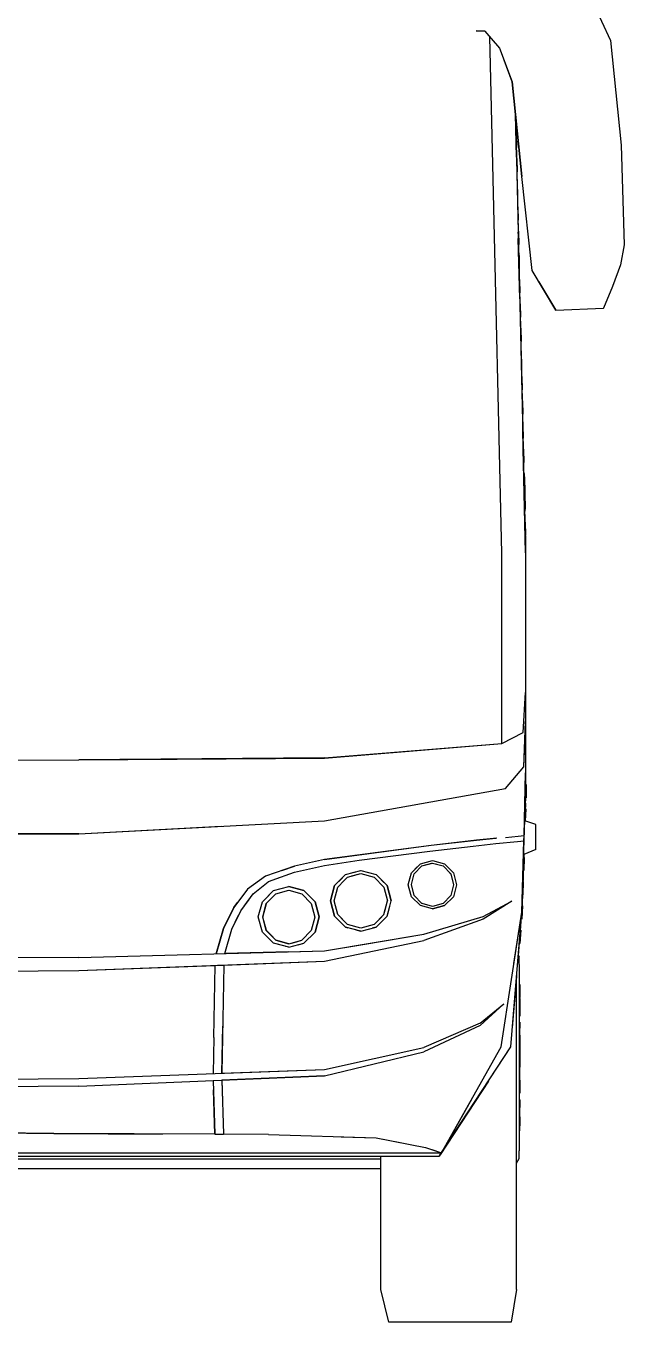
# Model space of a CAD drawing. Header units: millimetres. Extents: x 35403 to 155690, y 202798 to 276657.
# Drawn here: x 92637 to 93796, y 211573 to 214088 of the extents above; entities that cross this region are included whole.
import ezdxf

# ---------------------------------------------------------------- set-up
doc = ezdxf.new("R2010")
doc.units = ezdxf.units.MM

# ---------------------------------------------------------------- blocks, each defined once
blk = doc.blocks.new('A$C615F10F8')
for p, q in [((2815.9, 2561.8), (2850.6, 2487)), ((2590.2, 2505.4), (2607.1, 2505.1)), ((2607.1, 2505.2), (2590.2, 2505.4)), ((2616.5, 2494.2), (2607.1, 2505.2)), ((2607.1, 2505.1), (2635.4, 2472.1)), ((2622.3, 2246.4), (2616.6, 2494.1)), ((2622.4, 2246.4), (2616.6, 2494.1)), ((2635.4, 2472.1), (2659.6, 2406.7)), ((2850.6, 2487), (2871.5, 2283.7)), ((2659.6, 2406.7), (2644.1, 2448.5)), ((2659.6, 2406.7), (2678.9, 2222.7)), ((2678.9, 2222.7), (2659.6, 2406.7)), ((2666.1, 2344.4), (2668.1, 2260.6)), ((2668.1, 2260.7), (2666.1, 2344.2)), ((2666.4, 2341.7), (2684, 1577.9)), ((2666.8, 2337.6), (2667.1, 2326.3)), ((2667.6, 2305.1), (2668.2, 2279.3)), ((2871.5, 2283.7), (2876.8, 2090.5)), ((2640, 1492), (2622.3, 2246.4)), ((2640, 1492), (2622.4, 2246.4)), ((2668.1, 2260.6), (2668.1, 2260.7)), ((2668.1, 2260.6), (2668.1, 2259.3)), ((2668.1, 2260.6), (2686, 1492)), ((2668.1, 2260.6), (2686, 1492.1)), ((2668.7, 2258.1), (2669.3, 2232.3)), ((2698.4, 2040.5), (2678.9, 2222.7)), ((2669.8, 2211), (2670.4, 2185.2)), ((2670.9, 2164), (2671.5, 2138.2)), ((2670.8, 2142.6), (2670.9, 2141.1)), ((2671.5, 2112.6), (2671.5, 2114.8)), ((2671.5, 2113.7), (2672.4, 2075.5)), ((2672, 2116.9), (2672.6, 2091.2)), ((2674.5, 1985.9), (2671.8, 2102.8)), ((2876.8, 2090.5), (2869.8, 2051.5)), ((2672.4, 2075.5), (2673.6, 2024.9)), ((2673.1, 2069.9), (2673.7, 2044.1)), ((2744.5, 1963.4), (2698.4, 2040.5)), ((2869.8, 2051.5), (2854.2, 2009.2)), ((2674.2, 2022.9), (2674.8, 1997.1)), ((2711.4, 2018.8), (2744.5, 1963.3)), ((2854.2, 2009.2), (2837.1, 1967.7)), ((2674.5, 1985.9), (2675.9, 1927.8)), ((2675.3, 1975.8), (2675.9, 1950)), ((2744.5, 1963.3), (2837.1, 1967.6)), ((2837.1, 1967.6), (2837.4, 1968.3)), ((2675.9, 1928.8), (2675.9, 1927.8)), ((2675.9, 1927.8), (2677.2, 1870.9)), ((2676.4, 1928.8), (2677, 1903)), ((2677.2, 1870.9), (2680.4, 1733.4)), ((2677.5, 1881.8), (2678.1, 1856)), ((2678.6, 1834.7), (2679.2, 1809)), ((2679.7, 1787.7), (2680.3, 1761.9)), ((2680.8, 1740.7), (2681.4, 1714.9)), ((2681.3, 1694.2), (2680.4, 1733.4)), ((2680.4, 1733.4), (2681.5, 1685.5)), ((2686, 1492.9), (2681.3, 1694.2)), ((2681.9, 1693.6), (2682.5, 1667.8)), ((2682.1, 1662.5), (2682, 1663.7)), ((2683, 1646.6), (2683.6, 1620.8)), ((2683.5, 1640.4), (2685, 1577.7)), ((2684.1, 1599.5), (2684.7, 1573.7)), ((2684, 1577.9), (2684.1, 1575.9)), ((2684.3, 1566.8), (2684.3, 1566.7)), ((2684.3, 1566.7), (2684.5, 1556.2)), ((2684.5, 1559.1), (2684.5, 1558.3)), ((2684.5, 1556.2), (2684.8, 1546.2)), ((2684.8, 1546.2), (2685.7, 1506.2)), ((2685.2, 1552.5), (2685.8, 1526.8)), ((2640, 1122.6), (2640, 1492)), ((2640, 1122.6), (2640, 1492)), ((2685.9, 1499.4), (2685.7, 1506.2)), ((2686, 1492.9), (2685.9, 1499.4)), ((2686, 1492.9), (2686, 1492.1)), ((2686, 1492.1), (2686, 1492.1)), ((2686, 1492.1), (2686, 1492)), ((2686, 1492), (2686, 1492)), ((2686, 1492), (2686, 1492)), ((2686, 1492), (2686, 1221.5)), ((2681.3, 1144.3), (2686, 1221.5)), ((2686, 1221.5), (2686, 1165.2)), ((2682.2, 1077.4), (2686, 1165.2)), ((2686, 1165.2), (2686, 1015.5)), ((2640, 1122.6), (2681.3, 1144.3)), ((2682.3, 1077.4), (2684.9, 1138.6)), ((2296, 1094.5), (2640, 1122.6)), ((2296, 1094.6), (2640, 1122.6)), ((1438.4, 1090.4), (1819.6, 1090.8)), ((2296, 1094.6), (1819.6, 1090.8)), ((1819.6, 1090.8), (2296, 1094.5)), ((2646.9, 1035.4), (2682.2, 1077.4)), ((2646.9, 1035.4), (2682.3, 1077.4)), ((2682.8, 944), (2686, 1066)), ((2296, 972.5), (2646.9, 1035.4)), ((2296, 972.6), (2646.9, 1035.4)), ((2686.7, 1042.9), (2686.7, 1017.1)), ((2678.9, 795.6), (2686, 1015.4)), ((2678.9, 795.6), (2686, 1015.3)), ((2686, 1015.5), (2684.2, 997.2)), ((2684.5, 972.5), (2685.1, 1006.3)), ((2684.6, 972.4), (2685.8, 1007.1)), ((2685.8, 1007.1), (2684.7, 974.3)), ((2685.1, 1006.4), (2685.1, 1006.3)), ((2685.8, 1007.1), (2686, 1015.3)), ((2685.8, 1007.1), (2685.8, 1007.4)), ((2685.8, 1007.4), (2685.8, 1007.4)), ((2686, 1015.5), (2686, 1015.5)), ((2686, 1015.5), (2686, 1015.4)), ((2686, 1015.5), (2686, 1015.5)), ((2684.8, 987.1), (2684.6, 976)), ((2684.8, 987.1), (2684.9, 995.5)), ((2686.1, 995.8), (2685.3, 972.2)), ((1819.6, 947.5), (2296, 972.5)), ((1819.6, 947.5), (2095.6, 962)), ((2296, 972.6), (2295.9, 972.5)), ((2684.6, 972.4), (2683.6, 972.8)), ((2684.7, 972.5), (2684.6, 972.4)), ((2705.5, 965.3), (2684.6, 972.4)), ((2684.8, 977.7), (2684.8, 977.6)), ((2705.5, 916.7), (2705.5, 965.3)), ((1438.4, 947.1), (1819.6, 947.5)), ((1819.6, 947.5), (1438.4, 947.1)), ((2502.6, 925.1), (2590.7, 935.1)), ((2590.7, 935), (2502.6, 925)), ((2630.1, 939.1), (2590.7, 935)), ((2590.7, 935.1), (2628.1, 938.9)), ((2628.2, 928.4), (2670.5, 932.5)), ((2628.2, 928.4), (2670.5, 932.5)), ((2646.7, 940.6), (2671.5, 943)), ((2670.5, 932.5), (2682.5, 933.6)), ((2670.5, 932.5), (2670.5, 932.5)), ((2671.5, 943), (2682.8, 944)), ((2676.9, 933.1), (2682.5, 933.6)), ((2678.9, 795.6), (2682.5, 933.6)), ((2682.5, 933.6), (2682.8, 944)), ((2682.6, 907.8), (2682.6, 934)), ((2502.6, 925), (2295.9, 897.3)), ((2296, 897.3), (2502.6, 925.1)), ((2363.1, 896), (2500, 913.8)), ((2363.1, 896), (2500, 913.8)), ((2500, 913.8), (2584.4, 923.7)), ((2500, 913.8), (2584.4, 923.7)), ((2584.4, 923.7), (2628.2, 928.4)), ((2584.4, 923.7), (2628.2, 928.4)), ((2682.6, 907.8), (2680, 827.9)), ((2682.6, 908.3), (2681.1, 865)), ((2681.2, 865), (2682.6, 908.2)), ((2705.5, 916.7), (2682.6, 907.4)), ((2682.6, 907.4), (2682.6, 907.8)), ((2238, 884.7), (2181.3, 865.4)), ((2213.6, 876.4), (2238, 884.7)), ((2296, 897.3), (2238, 884.7)), ((2238, 873.2), (2295.9, 886.1)), ((2296, 886.1), (2295.8, 886.1)), ((2295.9, 886.1), (2363.1, 896)), ((2296, 886.1), (2363.1, 896)), ((2464.7, 872), (2481.9, 889.2)), ((2469.9, 869.8), (2484.9, 885.2)), ((2469.9, 869.8), (2484.9, 885.2)), ((2469.9, 869.8), (2484.9, 885.1)), ((2471.3, 878.6), (2481.9, 889.2)), ((2481.9, 889.2), (2505.3, 895.5)), ((2481.9, 889.2), (2505.3, 895.4)), ((2484.9, 885.2), (2505.3, 890.8)), ((2484.9, 885.2), (2504, 890.4)), ((2504, 890.4), (2505.3, 890.7)), ((2505.3, 895.5), (2528.7, 889.2)), ((2505.3, 895.4), (2528.7, 889.2)), ((2505.3, 890.8), (2514, 888.3)), ((2505.3, 890.7), (2525.8, 885)), ((2525.8, 885), (2540.8, 869.6)), ((2525.8, 885), (2540.8, 869.6)), ((2528.7, 889.2), (2545.8, 872)), ((2528.7, 889.2), (2545.8, 872)), ((2683, 901.7), (2682.2, 876)), ((2181.3, 865.4), (2146.9, 840.2)), ((2209.8, 862.8), (2186.5, 854.2)), ((2194.8, 857.2), (2238, 873.2)), ((2315.4, 846.9), (2330.8, 862.3)), ((2337, 868.5), (2315.5, 846.9)), ((2321.9, 843.8), (2334.4, 856.7)), ((2334.4, 856.7), (2340.7, 863.3)), ((2337, 868.5), (2366.5, 876.4)), ((2340.7, 863.3), (2366.4, 870.4)), ((2349.2, 865.6), (2366.4, 870.4)), ((2350.6, 872.1), (2366.5, 876.4)), ((2366.4, 870.4), (2392.1, 863.3)), ((2366.5, 876.4), (2396, 868.5)), ((2392.1, 863.3), (2411, 843.8)), ((2396, 868.5), (2417.6, 846.9)), ((2417.6, 846.9), (2406.1, 858.4)), ((2458.5, 848.6), (2464.7, 872)), ((2458.5, 848.6), (2462.9, 865.3)), ((2464.5, 848.8), (2469.9, 869.8)), ((2464.5, 848.8), (2469.9, 869.8)), ((2464.5, 848.8), (2469.9, 869.8)), ((2539.3, 871.2), (2540.8, 869.6)), ((2540.8, 869.6), (2546.3, 848.6)), ((2540.8, 869.6), (2546.3, 848.6)), ((2540.8, 869.6), (2546.3, 848.6)), ((2545.8, 872), (2545.8, 872)), ((2545.8, 872), (2552.1, 848.6)), ((2681.2, 865), (2678.9, 795.6)), ((2680.5, 855.6), (2681.2, 865)), ((2681.1, 864), (2681.1, 865)), ((2146.9, 840.2), (2119.9, 804.3)), ((2140.5, 807.3), (2157.7, 831.1)), ((2157.7, 831.1), (2186.5, 854.2)), ((2175.5, 815.7), (2197.1, 837.3)), ((2180, 820.2), (2197.1, 837.2)), ((2183.2, 812.1), (2201.6, 831.1)), ((2197.1, 837.2), (2226.6, 845.1)), ((2197.1, 837.3), (2226.6, 845.1)), ((2201.6, 831.1), (2226.8, 838.1)), ((2215.3, 834.9), (2226.8, 838.1)), ((2226.6, 845.1), (2256.1, 837.2)), ((2256.1, 837.3), (2226.6, 845.1)), ((2226.8, 838.1), (2244.8, 833.1)), ((2226.8, 838.1), (2251.9, 831.1)), ((2226.8, 838.1), (2226.8, 838.1)), ((2251.9, 831.1), (2270.3, 812.1)), ((2251.9, 831.1), (2251.9, 831.1)), ((2251.9, 831.1), (2269.4, 813)), ((2256.1, 837.3), (2277.7, 815.7)), ((2256.1, 837.2), (2277.6, 815.7)), ((2307.5, 817.4), (2315.4, 846.9)), ((2315.5, 846.9), (2307.6, 817.4)), ((2315, 817.3), (2321.9, 843.8)), ((2315, 817.3), (2321.9, 843.8)), ((2411, 843.8), (2417.9, 817.2)), ((2411, 843.8), (2411, 843.8)), ((2411, 843.8), (2417.9, 817.2)), ((2417.6, 846.9), (2425.5, 817.4)), ((2425.5, 817.4), (2417.6, 846.9)), ((2464.7, 825.2), (2458.5, 848.6)), ((2463.5, 829.7), (2458.5, 848.6)), ((2470, 827.8), (2464.5, 848.8)), ((2470, 827.8), (2464.5, 848.8)), ((2546.3, 848.6), (2540.8, 827.6)), ((2546.3, 848.6), (2540.9, 827.6)), ((2546.3, 848.6), (2540.9, 827.6)), ((2552.1, 848.6), (2545.8, 825.2)), ((2552.1, 848.6), (2545.8, 825.2)), ((2552.1, 848.6), (2552.1, 848.6)), ((2680.1, 832.3), (2680.1, 833.3)), ((2680.1, 832.2), (2680.1, 832.3)), ((2680.1, 832.2), (2680.1, 832.2)), ((2681.5, 854.7), (2680.7, 828.9)), ((2119.9, 804.3), (2127.4, 814.3)), ((2133.6, 797.8), (2149.9, 820.3)), ((2167.6, 786.2), (2175.5, 815.7)), ((2176.5, 786.1), (2183.2, 812.1)), ((2176.5, 786), (2183.3, 812.1)), ((2270.3, 812.1), (2277, 786)), ((2277.6, 815.7), (2285.6, 786.2)), ((2285.6, 786.2), (2277.7, 815.7)), ((2315.4, 787.9), (2307.5, 817.4)), ((2307.6, 817.4), (2315.5, 787.9)), ((2321.9, 790.7), (2315, 817.3)), ((2321.9, 790.7), (2315, 817.3)), ((2411.1, 790.6), (2417.9, 817.2)), ((2414.7, 804.7), (2417.9, 817.2)), ((2417.6, 787.9), (2422.7, 807)), ((2422.7, 807), (2425.5, 817.4)), ((2425.5, 817.4), (2425.5, 817.4)), ((2464.7, 825.2), (2464.7, 825.2)), ((2481.9, 808.1), (2464.7, 825.2)), ((2470.2, 827.5), (2470, 827.8)), ((2485, 812.3), (2470, 827.8)), ((2485, 812.3), (2470, 827.8)), ((2505.3, 801.8), (2481.9, 808.1)), ((2505.3, 801.8), (2481.9, 808.1)), ((2485.1, 812.3), (2485, 812.4)), ((2485.1, 812.3), (2485, 812.3)), ((2505.5, 806.7), (2485.1, 812.3)), ((2528.7, 808.1), (2505.3, 801.8)), ((2505.3, 801.8), (2528.7, 808.1)), ((2525.9, 812.2), (2505.5, 806.7)), ((2525.9, 812.2), (2540.9, 827.6)), ((2525.9, 812.2), (2540.8, 827.6)), ((2525.9, 812.2), (2525.9, 812.2)), ((2528.7, 808.1), (2545.8, 825.2)), ((2545.8, 825.2), (2528.7, 808.1)), ((2603.6, 786.9), (2659, 816.7)), ((2659, 816.7), (2603.6, 781.9)), ((2680, 807.7), (2678.5, 781.9)), ((2680, 827.5), (2679.9, 827.1)), ((2680, 827.9), (2680, 827.5)), ((2680, 827.6), (2680, 827.9)), ((2119.9, 804.3), (2100.3, 764)), ((2100.3, 764), (2119.9, 804.3)), ((2116.5, 762.3), (2133.6, 797.8)), ((2116.6, 762.3), (2129.5, 789.3)), ((2175.5, 756.7), (2167.6, 786.2)), ((2183.2, 760), (2176.5, 786.1)), ((2176.5, 786.1), (2176.5, 786.1)), ((2183.3, 760), (2176.5, 786)), ((2277, 786), (2270.3, 760)), ((2277, 786), (2277, 786)), ((2285.6, 786.2), (2277.6, 756.7)), ((2277.7, 756.7), (2285.6, 786.2)), ((2337, 766.4), (2315.4, 787.9)), ((2337, 766.3), (2315.5, 787.9)), ((2340.7, 771.2), (2321.9, 790.7)), ((2340.8, 771.2), (2328.6, 783.8)), ((2411.1, 790.6), (2392.2, 771.2)), ((2392.2, 771.2), (2403.7, 783.1)), ((2417.6, 787.9), (2396, 766.4)), ((2396, 766.3), (2417.6, 787.9)), ((2411, 790.7), (2403.7, 783.1)), ((2411, 790.7), (2414.7, 804.7)), ((2417.6, 787.9), (2420, 796.7)), ((2488.8, 752.8), (2603.6, 786.9)), ((2603.6, 781.9), (2488.8, 740.7)), ((2638.4, 534.4), (2678.9, 795.6)), ((2657.5, 534.4), (2678.9, 795.6)), ((2663.4, 695.7), (2678.9, 795.6)), ((2675.9, 759.1), (2678.9, 795.6)), ((2678.9, 795.6), (2678.9, 795.6)), ((2085.8, 714.6), (2100.3, 764)), ((2100.3, 764), (2085.8, 714.6)), ((2102.6, 715.1), (2116.5, 762.3)), ((2102.6, 715.1), (2116.6, 762.3)), ((2192.3, 739.9), (2175.5, 756.7)), ((2177.6, 754.6), (2175.5, 756.7)), ((2201.7, 741), (2183.2, 760)), ((2201.6, 740.9), (2183.3, 760)), ((2185.2, 758), (2183.3, 760)), ((2270.3, 760), (2251.9, 740.9)), ((2277.6, 756.7), (2256.1, 735.1)), ((2256.1, 735.1), (2277.7, 756.7)), ((2366.5, 758.4), (2337, 766.4)), ((2337, 766.3), (2341.5, 765.2)), ((2366.5, 764.1), (2340.7, 771.2)), ((2366.5, 764.1), (2340.8, 771.2)), ((2356.9, 761), (2366.5, 758.4)), ((2392.2, 771.2), (2366.5, 764.1)), ((2366.5, 758.4), (2396, 766.3)), ((2396, 766.4), (2388.5, 764.3)), ((2676.7, 760.6), (2674.6, 734.8)), ((2197.1, 735.1), (2183.9, 748.4)), ((2201.7, 740.9), (2191, 752)), ((2211.7, 731.2), (2197.1, 735.1)), ((2201.6, 740.9), (2226.8, 734)), ((2226.8, 733.9), (2201.7, 741)), ((2226.8, 734), (2201.7, 740.9)), ((2226.6, 727.2), (2202.4, 733.7)), ((2226.6, 727.2), (2256.1, 735.1)), ((2226.8, 733.9), (2251.9, 741)), ((2226.8, 734), (2237.2, 736.8)), ((2237.2, 736.8), (2251.9, 740.9)), ((2245.1, 732.2), (2256.1, 735.1)), ((2296, 720.4), (2488.8, 752.8)), ((2296, 700.1), (2488.8, 740.7)), ((2296, 720.4), (2370.4, 732.9)), ((2370.4, 732.9), (2488.8, 752.8)), ((2672, 711.3), (2674.1, 736.4)), ((2674.1, 736.4), (2674.1, 736.7)), ((1819.6, 707.4), (1438.4, 705.6)), ((1819.6, 707.4), (2296, 720.4)), ((2226.3, 718.5), (2102.6, 715.1)), ((2226.6, 727.2), (2220.4, 728.9)), ((2226.3, 718.5), (2296, 720.4)), ((2672, 711.4), (2673.4, 708.8)), ((2673.4, 693.9), (2673.4, 708.8)), ((1438.4, 679), (1819.6, 682.2)), ((1819.6, 682.2), (2296, 700.1)), ((1819.6, 682.2), (2084.3, 692.1)), ((2081.5, 552.2), (2084.3, 692.1)), ((2088.8, 692.3), (2101, 692.8)), ((2101, 692.8), (2096.9, 482.9)), ((2101, 692.8), (2296, 700.1)), ((2673.4, 693.9), (2673.4, 651.5)), ((2660.6, 571.5), (2668.7, 670.7)), ((2668.4, 513), (2668.4, 666.4)), ((2668.7, 670.7), (2669.2, 676.8)), ((2668.7, 670.7), (2668.9, 672.6)), ((2668.7, 670.6), (2668.7, 670.7)), ((2674.4, 655.1), (2674.4, 645.1)), ((2673.4, 651.5), (2673.4, 588)), ((2674.4, 645.1), (2674.4, 630.1)), ((2674.4, 628), (2674.4, 630.1)), ((2598.1, 575.7), (2643.5, 617.8)), ((2598.1, 580.2), (2643.5, 617.8)), ((2674.4, 628), (2674.4, 609.7)), ((2674.4, 609.7), (2674.4, 593.6)), ((2598.1, 580.2), (2488.8, 533.1)), ((2673.4, 588), (2673.4, 513)), ((2674.4, 582.2), (2674.4, 572.9)), ((2096.9, 482.9), (2098.7, 574.5)), ((2598.1, 575.7), (2488.8, 524.2)), ((2674.4, 572.9), (2674.4, 570.3)), ((2674.4, 556.9), (2674.4, 570.3)), ((2674.4, 556.9), (2674.4, 537.4)), ((2081.5, 552.2), (2080.1, 482.3)), ((2296, 490.4), (2488.8, 533.1)), ((2522.7, 328.6), (2638.4, 534.4)), ((2522.9, 329), (2657.5, 534.4)), ((2559.7, 385.1), (2657.5, 534.4)), ((2674.4, 537.4), (2674.4, 531.3)), ((2674.4, 531.3), (2674.4, 513.1)), ((2296, 477.5), (2488.8, 524.2)), ((2668.4, 341), (2668.4, 513)), ((2673.4, 513), (2673.4, 438.1)), ((2674.4, 513.1), (2674.4, 494.8)), ((1819.6, 472.5), (2296, 490.4)), ((2096.9, 482.9), (2296, 490.4)), ((2674.4, 488.7), (2674.4, 494.8)), ((2674.4, 469.1), (2674.4, 488.7)), ((1438.4, 469.3), (1819.6, 472.5)), ((1819.6, 457.9), (1438.4, 454.4)), ((1819.6, 457.9), (2296, 477.5)), ((2080.2, 468.6), (2097, 469.3)), ((2080.2, 468.6), (2083.6, 364.5)), ((2296, 477.5), (2097, 469.3)), ((2097, 469.3), (2100.3, 364.4)), ((2097, 469.3), (2098.3, 428.4)), ((2613.7, 467.5), (2520.3, 324.8)), ((2674.4, 469.1), (2674.4, 455.8)), ((2674.4, 455.8), (2674.4, 453.2)), ((2674.4, 453.2), (2674.4, 443.9)), ((2083.6, 364.4), (2080.8, 450.6)), ((2520.1, 324.6), (2597.6, 443)), ((2581.6, 433.4), (2522.8, 328.7)), ((2673.4, 438.1), (2673.4, 374.6)), ((2674.4, 430.4), (2674.4, 432.5)), ((2674.4, 430.4), (2674.4, 416.3)), ((2674.4, 398.1), (2674.4, 416.3)), ((2674.4, 398.1), (2674.4, 396)), ((2674.4, 396), (2674.4, 381)), ((2674.4, 371), (2674.4, 381)), ((1771.4, 365.6), (1438.4, 370.5)), ((1664.2, 367.2), (1771.4, 365.6)), ((1771.4, 365.6), (1981.9, 364.8)), ((2083.6, 364.4), (1771.4, 365.6)), ((2083.6, 364.5), (2100.3, 364.4)), ((2083.6, 364.5), (2083.6, 364.5)), ((2187.7, 364), (2100.3, 364.4)), ((2187.7, 364), (2396.4, 357.3)), ((2328.5, 359.5), (2396.4, 357.3)), ((2396.4, 357.3), (2442.6, 348.4)), ((2396.4, 357.3), (2491.8, 339)), ((2673.4, 374.6), (2673.4, 332.2)), ((354.1, 328.7), (2522.6, 328.7)), ((2491.8, 339), (2522.7, 328.6)), ((2503.9, 335), (2522.8, 328.7)), ((2520.2, 324.9), (2522.6, 328.5)), ((2522.7, 328.7), (2522.8, 328.7)), ((2522.8, 328.7), (2522.7, 328.6)), ((2522.7, 328.6), (2522.7, 328.5)), ((2522.7, 328.5), (2522.7, 328.6)), ((2522.9, 329), (2522.9, 328.9)), ((2668.4, 195.1), (2668.4, 341)), ((2673.4, 317.3), (2673.4, 332.2)), ((358.5, 321.8), (2518.2, 321.8)), ((471.9, 317), (2404.9, 317)), ((2404.9, 195.1), (2404.9, 321.8)), ((2520.1, 324.6), (2518.3, 321.8)), ((2518.3, 321.8), (2518.4, 322)), ((2518.4, 322), (2520.2, 324.7)), ((2518.4, 322), (2520.1, 324.6)), ((2519.3, 323.4), (2518.4, 322)), ((2520.3, 324.8), (2520.1, 324.6)), ((2520.2, 324.8), (2520.1, 324.6)), ((2520.2, 324.9), (2520.2, 324.8)), ((2668.4, 308.1), (2673.4, 317.3)), ((471.9, 298), (2404.9, 298)), ((2404.9, 97.6), (2404.9, 195.1)), ((2668.4, 97.6), (2668.4, 195.1)), ((2404.9, 63.4), (2404.9, 97.6)), ((2668.4, 63.4), (2668.4, 97.6)), ((2420.9, 0), (2404.9, 63.4)), ((2668.4, 63.4), (2657.7, 0)), ((2657.7, 0), (2420.9, 0))]:
    blk.add_line(p, q)

msp = doc.modelspace()

# ---------------------------------------------------------------- block references
msp.add_blockref('A$C615F10F8', (90919.4, 211573.2))

doc.saveas('drawing.dxf')
